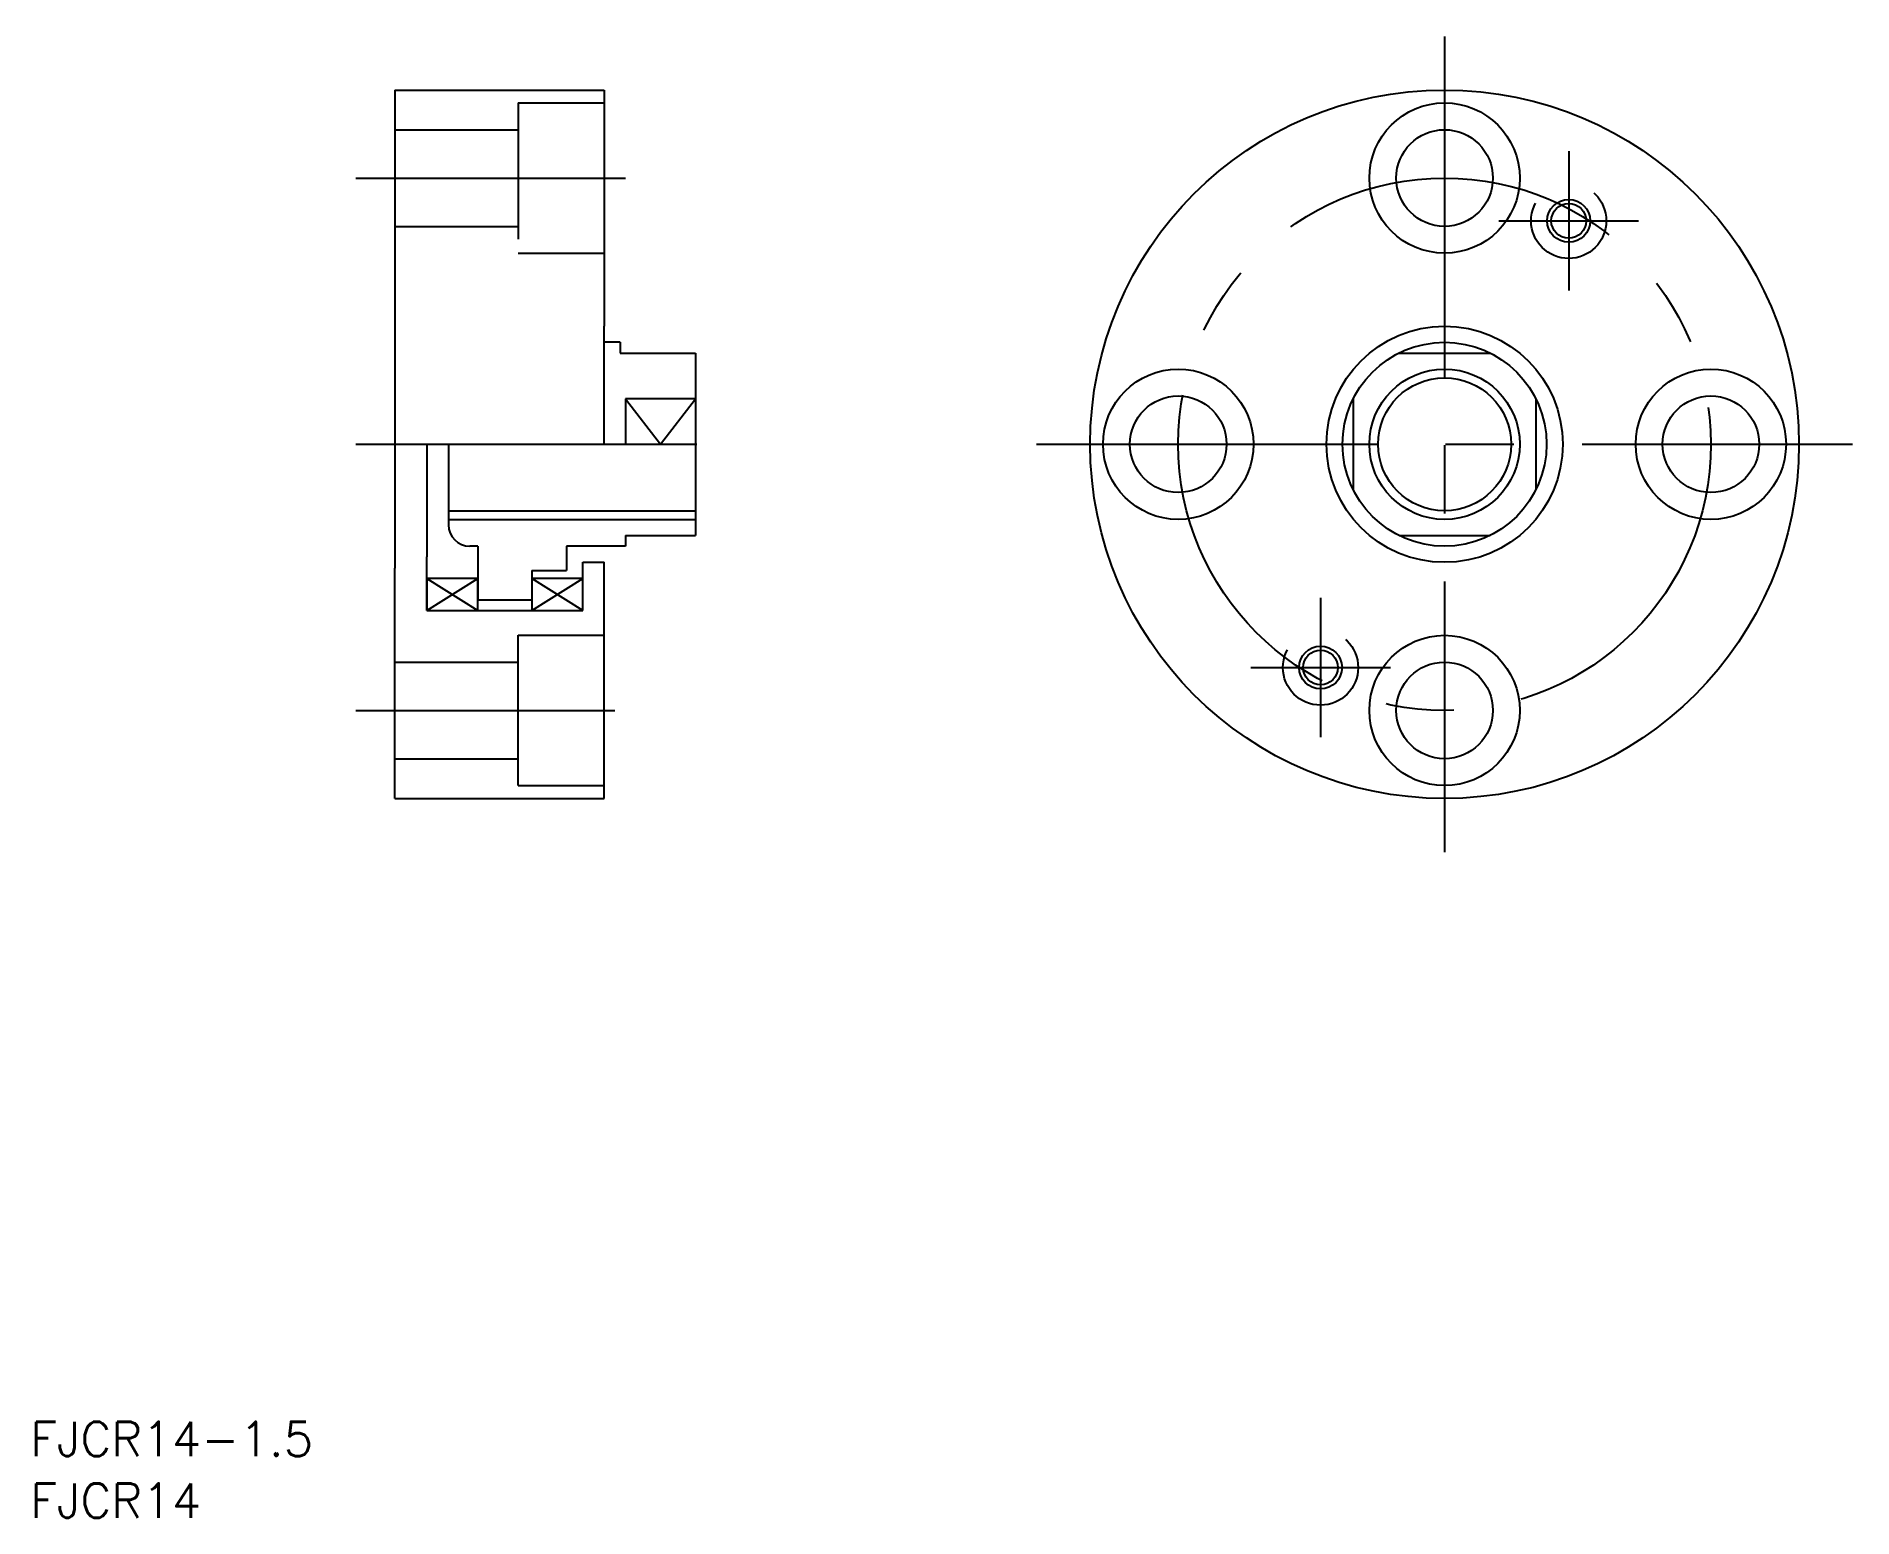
# Model space of a CAD drawing. Extents: x 48 to 217, y 3 to 141.
import ezdxf

# ---------------------------------------------------------------- set-up
doc = ezdxf.new("R2010")
doc.units = 0
doc.linetypes.add('CENTER', pattern=[50.8, 31.75, -6.35, 6.35, -6.35])
doc.linetypes.add('DASHED', pattern=[19.05, 12.7, -6.35])
doc.layers.get('0').update_dxf_attribs({"linetype": 'CONTINUOUS'})
doc.layers.add('CENTER', color=1, linetype='CENTER')
doc.styles.get("Standard").update_dxf_attribs({"font": 'txt.shx', "bigfont": 'bigfont.shx'})

msp = doc.modelspace()

# ---------------------------------------------------------------- linework, layer by layer
at = {"color": 7, "linetype": 'CONTINUOUS'}
for p, q in [((81.61, 136.46), (81.61, 117.51)), ((81.61, 136.46), (101.11, 136.46)), ((101.11, 136.46), (101.11, 114.46)), ((81.61, 117.51), (81.61, 91.91)), ((101.11, 103.46), (101.11, 114.46)), ((102.61, 112.96), (101.11, 112.96)), ((102.61, 112.96), (102.61, 111.96)), ((102.61, 111.96), (109.61, 111.96)), ((109.61, 111.96), (109.61, 103.46)), ((175.13, 111.96), (183.62, 111.96)), ((103.11, 107.7), (106.36, 103.46)), ((103.11, 107.7), (103.11, 103.46)), ((109.61, 107.7), (103.11, 107.7)), ((106.36, 103.46), (109.61, 107.7)), ((170.87, 107.7), (170.87, 99.22)), ((187.87, 107.7), (187.87, 99.22)), ((84.61, 103.46), (84.61, 92.96)), ((86.61, 103.46), (86.61, 95.96)), ((109.61, 103.46), (109.61, 94.96)), ((86.61, 97.27), (109.61, 97.27)), ((103.11, 94.96), (109.61, 94.96)), ((103.11, 94.96), (103.11, 93.96)), ((175.13, 94.96), (183.62, 94.96)), ((89.36, 93.96), (88.61, 93.96)), ((89.36, 93.96), (89.36, 88.96)), ((97.61, 93.96), (97.61, 91.71)), ((103.11, 93.96), (97.61, 93.96)), ((81.61, 70.46), (81.61, 91.91)), ((84.61, 87.96), (84.61, 92.96)), ((94.36, 91.71), (97.61, 91.71)), ((94.36, 91.71), (94.36, 88.96)), ((99.11, 87.96), (99.11, 92.46)), ((99.11, 92.46), (101.11, 92.46)), ((101.11, 70.46), (101.11, 92.46)), ((84.61, 90.96), (84.61, 87.96)), ((84.61, 87.96), (89.36, 90.96)), ((84.61, 90.96), (89.36, 87.96)), ((89.36, 90.96), (84.61, 90.96)), ((89.36, 87.96), (89.36, 90.96)), ((94.36, 87.96), (99.11, 90.96)), ((99.11, 87.96), (94.36, 90.96)), ((99.11, 90.96), (94.36, 90.96)), ((94.36, 90.96), (94.36, 87.96)), ((99.11, 87.96), (99.11, 90.96)), ((84.61, 87.96), (99.11, 87.96)), ((84.61, 87.96), (89.36, 87.96)), ((89.36, 88.96), (94.36, 88.96)), ((94.36, 87.96), (99.11, 87.96)), ((93.11, 71.66), (93.11, 85.66)), ((93.11, 85.66), (101.11, 85.66)), ((81.61, 83.16), (93.11, 83.16)), ((81.61, 74.16), (93.11, 74.16)), ((93.11, 71.66), (101.11, 71.66)), ((81.61, 70.46), (101.11, 70.46))]:
    msp.add_line(p, q, dxfattribs=at)
at = {"color": 3, "linetype": 'DASHED'}
for p, q in [((93.11, 135.26), (101.11, 135.26)), ((93.11, 135.26), (93.11, 121.26)), ((81.61, 132.76), (93.11, 132.76)), ((81.61, 123.76), (93.11, 123.76)), ((93.11, 121.26), (101.11, 121.26))]:
    msp.add_line(p, q, dxfattribs=at)
at = {"color": 3, "linetype": 'CONTINUOUS'}
msp.add_line((86.61, 96.46), (109.61, 96.46), dxfattribs=at)
at = {"color": 7, "linetype": 'CONTINUOUS'}
for centre, radius in [((179.37, 103.46), 33), ((179.37, 128.26), 7), ((179.37, 128.26), 4.5), ((190.93, 124.27), 1.62), ((179.37, 103.46), 11), ((179.37, 103.46), 9.5), ((154.57, 103.46), 7), ((204.17, 103.46), 7), ((179.37, 103.46), 6.19), ((154.57, 103.46), 4.5), ((204.17, 103.46), 4.5), ((179.37, 78.66), 7), ((167.82, 82.66), 1.62), ((179.37, 78.66), 4.5)]:
    msp.add_circle(centre, radius, dxfattribs=at)
at = {"color": 3, "linetype": 'DASHED'}
for centre in [(190.93, 124.27), (167.82, 82.66)]:
    msp.add_circle(centre, 3.5, dxfattribs=at)
at = {"color": 3, "linetype": 'CONTINUOUS'}
for centre, radius in [((190.93, 124.27), 2), ((179.37, 103.46), 7), ((167.82, 82.66), 2)]:
    msp.add_circle(centre, radius, dxfattribs=at)
at = {"color": 7, "linetype": 'CONTINUOUS'}
msp.add_arc((88.61, 95.96), 2, 180, 270, dxfattribs=at)
at = {"layer": 'CENTER', "color": 1, "linetype": 'CENTER'}
for p, q in [((179.37, 141.46), (179.37, 65.46)), ((190.93, 130.77), (190.93, 117.77)), ((77.99, 128.26), (103.11, 128.26)), ((184.43, 124.27), (197.43, 124.27)), ((77.99, 103.46), (114.61, 103.46)), ((77.99, 103.46), (114.61, 103.46)), ((141.37, 103.46), (217.37, 103.46)), ((167.82, 89.16), (167.82, 76.16)), ((161.32, 82.66), (174.32, 82.66)), ((77.99, 78.66), (102.11, 78.66))]:
    msp.add_line(p, q, dxfattribs=at)
msp.add_circle((179.37, 103.46), 24.8, dxfattribs=at)

# ---------------------------------------------------------------- texts
at = {"color": 7, "linetype": 'CONTINUOUS'}
for s, p in [('FJCR14-1.5', (47.68, 9.2)), ('FJCR14', (47.68, 3.46))]:
    msp.add_text(s, height=3.2, dxfattribs=at).set_placement(p)

doc.saveas('drawing.dxf')
